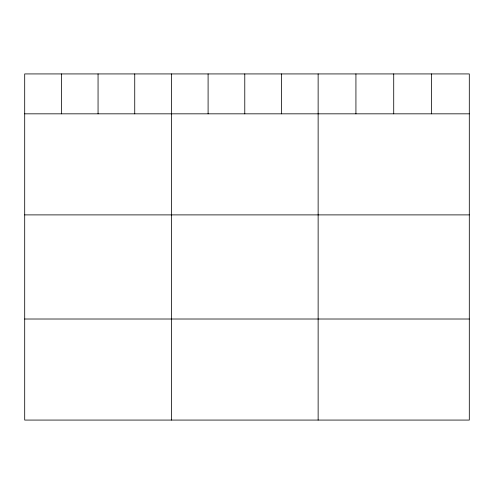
<?xml version="1.0" encoding="UTF-8"?>
<svg xmlns="http://www.w3.org/2000/svg" width="494" height="494" viewBox="0 0 494 494"><rect width="100%" height="100%" fill="white"/><g stroke="black" fill="none" stroke-linecap="round" stroke-linejoin="round"><path stroke-width="0.74" d="M469.3 113.83L469.3 420.073L24.7 420.073L24.7 73.927L469.3 73.927L469.3 113.83L24.7 113.83M24.7 214.89L469.3 214.89M24.7 319.013L469.3 319.013M431.509 73.927L431.509 113.83M393.718 73.927L393.718 113.83M355.927 73.927L355.927 113.83M318.136 73.927L318.136 420.073M281.457 73.927L281.457 113.83M244.777 73.927L244.777 113.83M208.098 73.927L208.098 113.83M171.418 73.927L171.418 420.073M134.739 73.927L134.739 113.83M98.059 73.927L98.059 113.83M61.38 73.927L61.38 113.83"/></g></svg>
